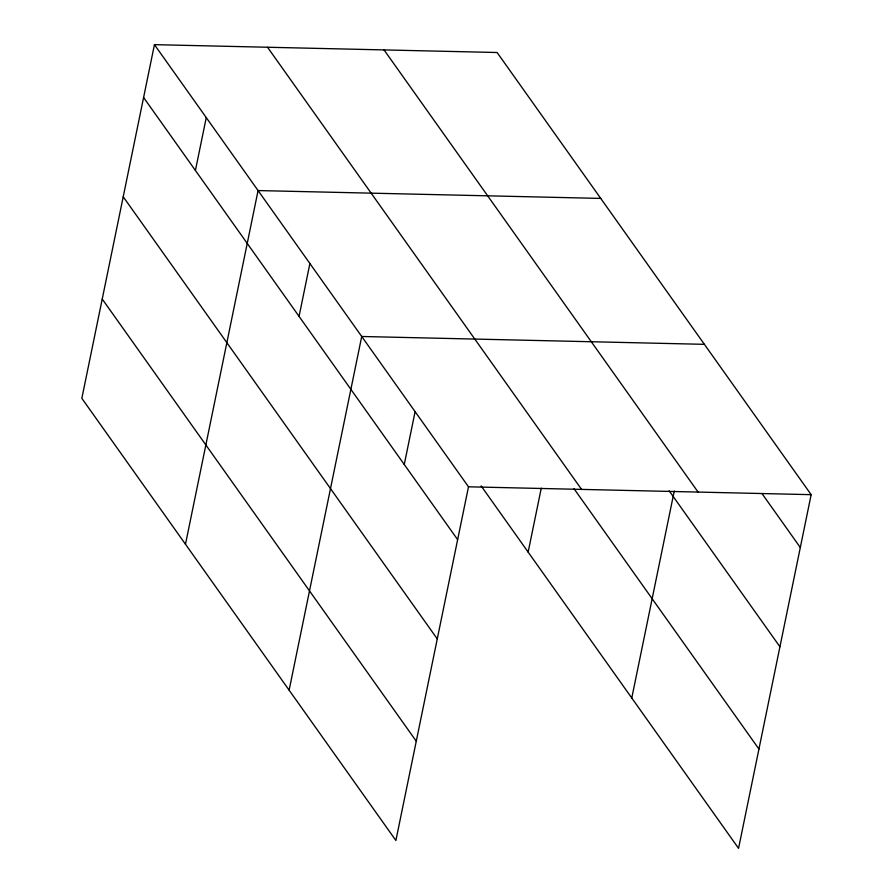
<?xml version="1.0" encoding="UTF-8"?>
<svg xmlns="http://www.w3.org/2000/svg" width="893" height="893" viewBox="0 0 893 893"><rect width="100%" height="100%" fill="white"/><g stroke="black" fill="none" stroke-linecap="round" stroke-linejoin="round"><path stroke-width="1.34" d="M154.444 44.65L81.843 398.334L395.889 840.492L468.49 486.808L154.444 44.65L497.111 52.508L811.157 494.666L738.556 848.35L481.104 485.881M195.411 170.451L206.261 117.608M185.476 544.25L258.077 190.566L600.743 198.413M299.055 316.368L309.893 263.524M289.12 690.166L361.721 336.482L704.376 344.33M404.261 464.494L415.1 411.651M528.143 552.097L541.27 488.181M631.775 698.013L674.271 491.016M468.49 486.808L811.157 494.666M762.064 493.662L800.307 547.509M384.035 49.908L698.08 492.076M669.17 490.837L779.935 646.789M267.52 47.24L581.566 489.409M574.032 488.739L758.938 749.071M143.594 97.493L457.64 539.651M123.223 196.773L437.269 638.93M102.226 299.055L416.272 741.223"/></g></svg>
